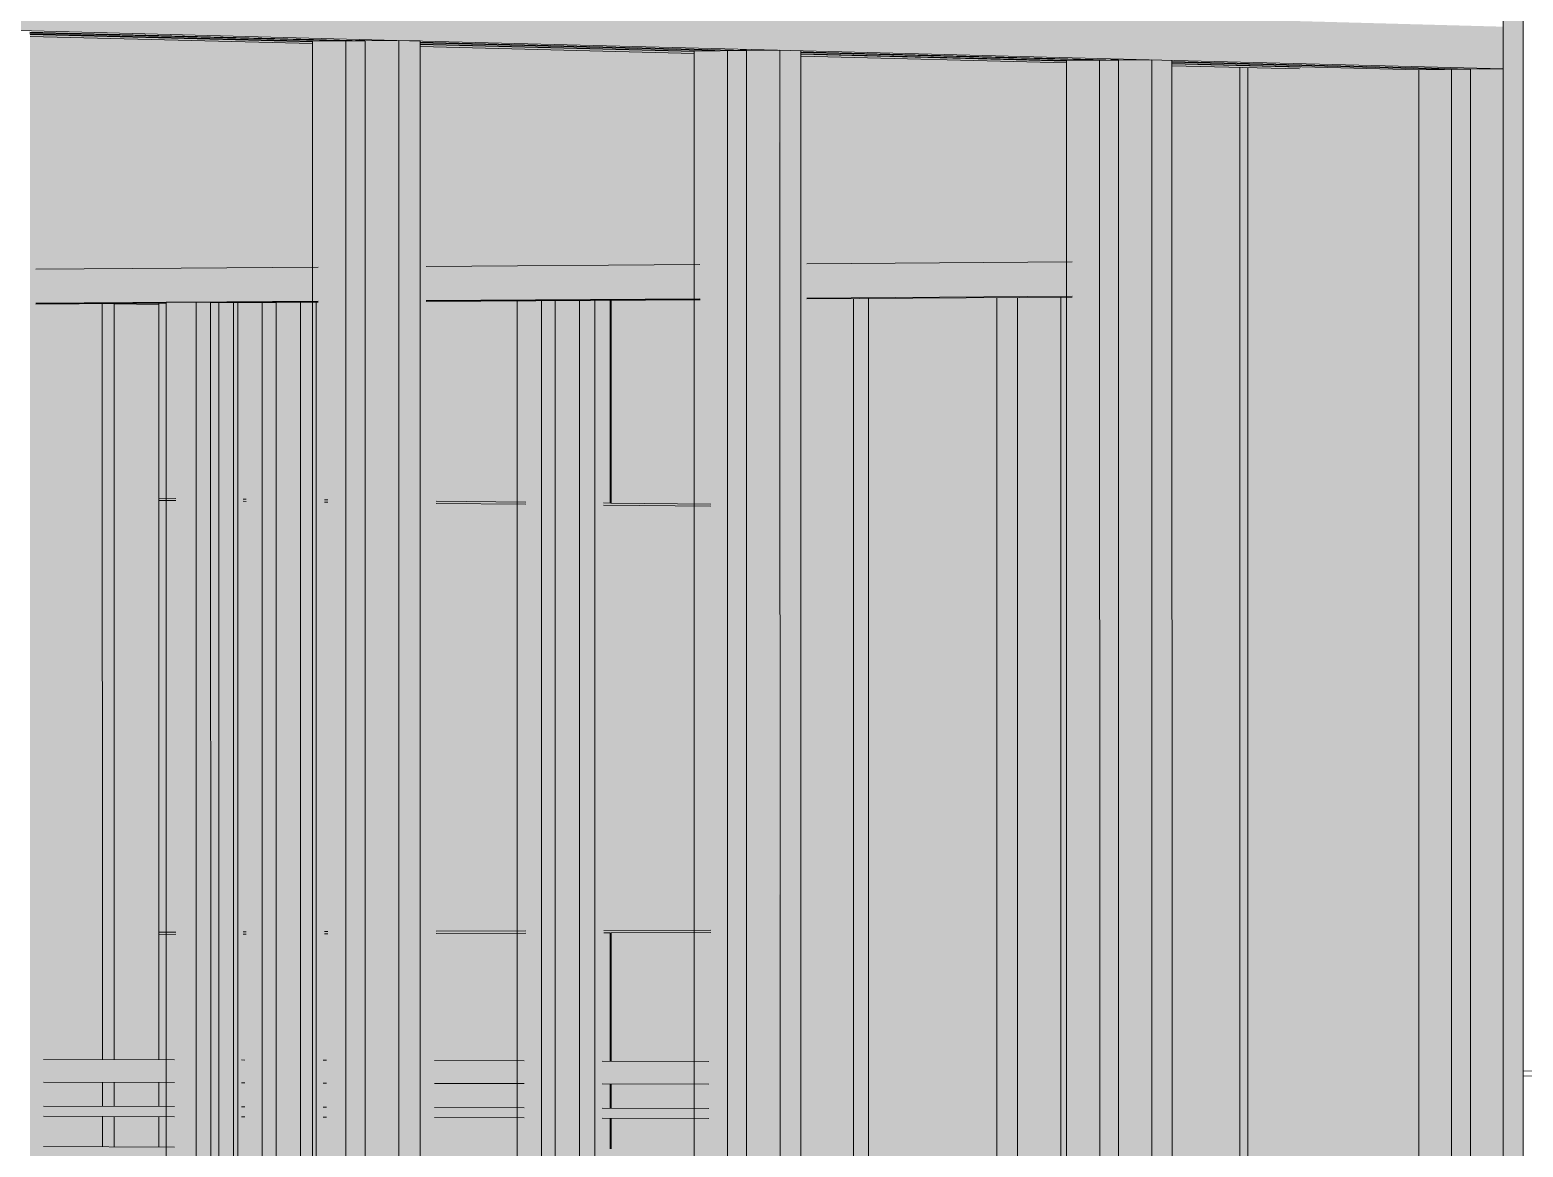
# Model space of a CAD drawing. Header units: inches. Extents: x 31155.6 to 31160.43, y 58.98 to 66.18.
# Drawn here: x 31156.27298 to 31156.30781, y 59.1592 to 59.18525 of the extents above; entities that cross this region are included whole.
import ezdxf

# ---------------------------------------------------------------- set-up
doc = ezdxf.new("R2010")
doc.units = ezdxf.units.IN
doc.header["$MEASUREMENT"] = 0
for name, color, linetype, lineweight in [('A-FLOR-HRAL', 11, 'Continuous', 9), ('A-GLAZ-CURT', 52, 'Continuous', 9), ('A-GLAZ-CWMG', 51, 'Continuous', 9), ('A-WALL-PATT', 111, 'Continuous', 13), ('I-WALL', 2, 'Continuous', 13), ('L-SITE-WALL', 31, 'Continuous', 13), ('S-BEAM', 12, 'Continuous', 9), ('S-COLS', 52, 'Continuous', 9)]:
    doc.layers.add(name, color=color, linetype=linetype, lineweight=lineweight)

# ---------------------------------------------------------------- blocks, each defined once
blk = doc.blocks.new('FP_1-Looking North East')
at = {"layer": 'A-WALL-PATT', "lineweight": 9}
for p, q in [((31156.318167, 59.161058), (31156.307813, 59.160972)), ((31156.307813, 59.16085), (31156.318167, 59.160937))]:
    blk.add_line(p, q, dxfattribs=at)
blk = doc.blocks.new('FP_8-Looking North East')
at = {"layer": 'A-WALL-PATT', "lineweight": 9}
for p, q in [((31156.286515, 59.178966), (31156.286515, 59.174216)), ((31156.28654, 59.174216), (31156.28654, 59.178966)), ((31156.276383, 59.174325), (31156.275991, 59.174329)), ((31156.276383, 59.174273), (31156.275991, 59.174277)), ((31156.278025, 59.174307), (31156.277954, 59.174308)), ((31156.278025, 59.174255), (31156.277954, 59.174256)), ((31156.279935, 59.174287), (31156.279857, 59.174288)), ((31156.279935, 59.174235), (31156.279857, 59.174236)), ((31156.284549, 59.174237), (31156.282459, 59.17426)), ((31156.284549, 59.174186), (31156.282459, 59.174208)), ((31156.286515, 59.174216), (31156.286366, 59.174218)), ((31156.288863, 59.174191), (31156.28654, 59.174216)), ((31156.288863, 59.17414), (31156.286366, 59.174166)), ((31156.276383, 59.164212), (31156.275991, 59.164211)), ((31156.276383, 59.16416), (31156.275991, 59.164158)), ((31156.278025, 59.164218), (31156.277954, 59.164217)), ((31156.278025, 59.164165), (31156.277954, 59.164165)), ((31156.279936, 59.164224), (31156.279857, 59.164224)), ((31156.279936, 59.164172), (31156.279857, 59.164172)), ((31156.284549, 59.164239), (31156.282459, 59.164232)), ((31156.284549, 59.164188), (31156.282459, 59.164181)), ((31156.288864, 59.164254), (31156.286367, 59.164246)), ((31156.286516, 59.164194), (31156.286367, 59.164194)), ((31156.286516, 59.164194), (31156.286516, 59.161201)), ((31156.288864, 59.164202), (31156.286541, 59.164195)), ((31156.286541, 59.161194), (31156.286541, 59.164195)), ((31156.286516, 59.16067), (31156.286516, 59.160105)), ((31156.286541, 59.160105), (31156.286541, 59.160671)), ((31156.286516, 59.159868), (31156.286516, 59.159157)), ((31156.286541, 59.159157), (31156.286541, 59.159868)), ((31156.286516, 59.15892), (31156.286516, 59.158699)), ((31156.286541, 59.158699), (31156.286541, 59.15892)), ((31156.286516, 59.15793), (31156.286516, 59.157104)), ((31156.286541, 59.157104), (31156.286541, 59.15793)), ((31156.286516, 59.156758), (31156.286516, 59.155719)), ((31156.286541, 59.15572), (31156.286541, 59.156758)), ((31156.286516, 59.155373), (31156.286516, 59.154431)), ((31156.286541, 59.154431), (31156.286541, 59.155374))]:
    blk.add_line(p, q, dxfattribs=at)

msp = doc.modelspace()

# ---------------------------------------------------------------- hatches: boundary and pattern name
at = {"layer": 'A-FLOR-HRAL'}
for points in [[(31156.276353, 59.160966), (31156.276352, 59.161232), (31156.273303, 59.161205), (31156.273303, 59.160976), (31156.276352, 59.160966)], [(31156.276353, 59.160705), (31156.276352, 59.160966), (31156.273303, 59.160976), (31156.273304, 59.160717), (31156.276352, 59.160705)], [(31156.288823, 59.160928), (31156.288822, 59.161197), (31156.286328, 59.161176), (31156.286329, 59.160936), (31156.288822, 59.160928)], [(31156.288822, 59.160663), (31156.288823, 59.160695), (31156.288822, 59.160928), (31156.286328, 59.160936), (31156.286329, 59.160672), (31156.287571, 59.160667)], [(31156.276353, 59.159907), (31156.276352, 59.160143), (31156.273303, 59.160154), (31156.273303, 59.159918), (31156.276352, 59.159907)], [(31156.288823, 59.159862), (31156.288822, 59.160099), (31156.286328, 59.160108), (31156.286329, 59.159871), (31156.288822, 59.159862)], [(31156.276353, 59.158965), (31156.276352, 59.1592), (31156.273303, 59.159213), (31156.273303, 59.158977), (31156.276352, 59.158965)]]:
    msp.add_hatch(color=256, dxfattribs=at).paths.add_polyline_path(points, flags=0)
h = msp.add_hatch(color=256, dxfattribs=at)
h.paths.add_polyline_path([(31156.284512, 59.160941), (31156.284512, 59.161207), (31156.282424, 59.161189), (31156.282425, 59.160948), (31156.284512, 59.160941)], flags=0)
h.paths.add_polyline_path([(31156.279902, 59.160955), (31156.279902, 59.161223), (31156.279824, 59.161206), (31156.279825, 59.160956), (31156.279902, 59.160955)], flags=0)
h.paths.add_polyline_path([(31156.277993, 59.160961), (31156.277993, 59.161228), (31156.277922, 59.161198), (31156.277923, 59.160962), (31156.277993, 59.160961)], flags=0)
h = msp.add_hatch(color=256, dxfattribs=at)
h.paths.add_polyline_path([(31156.284512, 59.16068), (31156.284512, 59.160941), (31156.282424, 59.160948), (31156.282425, 59.160684), (31156.284512, 59.16068)], flags=0)
h.paths.add_polyline_path([(31156.279902, 59.160692), (31156.279902, 59.160955), (31156.279824, 59.160956), (31156.279825, 59.160692), (31156.279902, 59.160692)], flags=0)
h.paths.add_polyline_path([(31156.277993, 59.160698), (31156.277993, 59.160961), (31156.277922, 59.160949), (31156.277923, 59.160698), (31156.277993, 59.160698)], flags=0)
h = msp.add_hatch(color=256, dxfattribs=at)
h.paths.add_polyline_path([(31156.284512, 59.159878), (31156.284512, 59.160114), (31156.282424, 59.160122), (31156.282425, 59.159885), (31156.284512, 59.159878)], flags=0)
h.paths.add_polyline_path([(31156.279902, 59.159894), (31156.279902, 59.16013), (31156.279824, 59.160131), (31156.279825, 59.159895), (31156.279902, 59.159894)], flags=0)
h.paths.add_polyline_path([(31156.277993, 59.159901), (31156.277993, 59.160137), (31156.277922, 59.160137), (31156.277923, 59.159902), (31156.277993, 59.159901)], flags=0)
at = {"layer": 'A-GLAZ-CURT', "transparency": 33554593}
for points in [[(31156.272983, 59.136698), (31156.280805, 59.137023), (31156.280803, 59.184996), (31156.272982, 59.185198), (31156.272983, 59.137022)], [(31156.282088, 59.137076), (31156.289701, 59.137392), (31156.2897, 59.184767), (31156.282087, 59.184963), (31156.282088, 59.137392)], [(31156.290966, 59.137445), (31156.298378, 59.137752), (31156.298377, 59.184543), (31156.290965, 59.184734), (31156.290966, 59.137752)], [(31156.299625, 59.137804), (31156.306584, 59.138101), (31156.306582, 59.184332), (31156.299624, 59.184511), (31156.299625, 59.138102)]]:
    msp.add_hatch(color=256, dxfattribs=at).paths.add_polyline_path(points, flags=0)
at = {"layer": 'A-GLAZ-CURT', "transparency": 33554458}
msp.add_hatch(color=256, dxfattribs=at).paths.add_polyline_path([(31156.276166, 59.143675), (31156.276165, 59.178888), (31156.27312, 59.178868), (31156.273121, 59.143713), (31156.276165, 59.143675)], flags=0)
h = msp.add_hatch(color=256, dxfattribs=at)
h.paths.add_polyline_path([(31156.273145, 59.14493), (31156.276193, 59.145021), (31156.276192, 59.178878), (31156.273144, 59.178858), (31156.273145, 59.145097)], flags=0)
h.paths.add_polyline_path([(31156.277761, 59.145069), (31156.278729, 59.145098), (31156.278728, 59.178895), (31156.27776, 59.178887), (31156.277761, 59.145097)], flags=0)
h = msp.add_hatch(color=256, dxfattribs=at)
h.paths.add_polyline_path([(31156.288615, 59.14352), (31156.288613, 59.178971), (31156.282226, 59.178899), (31156.282227, 59.143599), (31156.288613, 59.14352)], flags=0)
h.paths.add_polyline_path([(31156.279709, 59.143631), (31156.279708, 59.178912), (31156.277199, 59.178895), (31156.2772, 59.143662), (31156.279708, 59.143631)], flags=0)
h = msp.add_hatch(color=256, dxfattribs=at)
h.paths.add_polyline_path([(31156.279662, 59.145126), (31156.27974, 59.145128), (31156.279739, 59.178902), (31156.279661, 59.178887), (31156.279662, 59.145218)], flags=0)
h.paths.add_polyline_path([(31156.282261, 59.145204), (31156.285239, 59.145294), (31156.285238, 59.178939), (31156.28226, 59.178902), (31156.282261, 59.145218)], flags=0)
at = {"layer": 'A-GLAZ-CWMG'}
for points in [[(31156.307812, 59.184819), (31156.307811, 59.207317), (31156.307349, 59.207344), (31156.30735, 59.184831)], [(31156.281837, 59.184997), (31156.281837, 59.186018), (31156.272726, 59.186266), (31156.272726, 59.185233), (31156.28171, 59.185001)], [(31156.290721, 59.184768), (31156.290721, 59.185776), (31156.281837, 59.186018), (31156.281837, 59.184997), (31156.290459, 59.184775)], [(31156.299386, 59.184544), (31156.299386, 59.18554), (31156.290721, 59.185776), (31156.290721, 59.184768), (31156.299209, 59.184549)], [(31156.30735, 59.184339), (31156.30735, 59.185323), (31156.299386, 59.18554), (31156.299386, 59.184544), (31156.303585, 59.184436)], [(31156.279571, 59.184984), (31156.2805, 59.185004), (31156.272982, 59.185198), (31156.272984, 59.185153), (31156.277339, 59.185041)], [(31156.280805, 59.137023), (31156.280803, 59.184996), (31156.279571, 59.184984), (31156.279572, 59.137043)], [(31156.280803, 59.184996), (31156.280802, 59.185024), (31156.2805, 59.185004)], [(31156.28159, 59.13701), (31156.281588, 59.185004), (31156.280803, 59.184996), (31156.280805, 59.137023), (31156.280945, 59.137021)], [(31156.28159, 59.13701), (31156.282087, 59.137031), (31156.282086, 59.184991), (31156.281588, 59.185004), (31156.28159, 59.145459)], [(31156.288477, 59.184755), (31156.289404, 59.184774), (31156.282087, 59.184963), (31156.28209, 59.184919), (31156.286087, 59.184816)], [(31156.289701, 59.137392), (31156.2897, 59.184767), (31156.288477, 59.184755), (31156.288478, 59.137411)], [(31156.2897, 59.184767), (31156.289699, 59.184794), (31156.289404, 59.184774)], [(31156.29048, 59.13738), (31156.290459, 59.184774), (31156.2897, 59.184767), (31156.289701, 59.137392), (31156.290459, 59.13738)], [(31156.29048, 59.13738), (31156.290965, 59.1374), (31156.290964, 59.184762), (31156.290479, 59.184774), (31156.29048, 59.145458)], [(31156.297163, 59.184531), (31156.298088, 59.184551), (31156.290965, 59.184734), (31156.290968, 59.184691), (31156.294837, 59.184591)], [(31156.307351, 59.138081), (31156.307813, 59.138101), (31156.307812, 59.184819), (31156.30735, 59.184831), (31156.307351, 59.145456)], [(31156.298378, 59.137752), (31156.298377, 59.184543), (31156.297163, 59.184531), (31156.297165, 59.137771)], [(31156.298377, 59.184543), (31156.298376, 59.184571), (31156.298088, 59.184551)], [(31156.299151, 59.13774), (31156.29915, 59.184551), (31156.298377, 59.184543), (31156.298378, 59.137752), (31156.298516, 59.13775)], [(31156.299151, 59.13774), (31156.299624, 59.13776), (31156.299623, 59.184538), (31156.29915, 59.184551), (31156.299151, 59.145457)], [(31156.305378, 59.18432), (31156.306582, 59.184332), (31156.299624, 59.184511), (31156.299627, 59.184468), (31156.303588, 59.184366)], [(31156.306582, 59.184332), (31156.306581, 59.184359), (31156.303586, 59.184409)], [(31156.306584, 59.138093), (31156.306582, 59.184332), (31156.305378, 59.18432), (31156.305379, 59.138111), (31156.30609, 59.138101)], [(31156.307351, 59.138081), (31156.30735, 59.184339), (31156.306582, 59.18432), (31156.306584, 59.138093), (31156.306639, 59.138092)], [(31156.291102, 59.178996), (31156.297297, 59.179037), (31156.297297, 59.179838), (31156.291102, 59.179794), (31156.291102, 59.179036)], [(31156.27312, 59.178876), (31156.276511, 59.178899), (31156.276511, 59.179691), (31156.27312, 59.179667), (31156.27312, 59.179037)], [(31156.27686, 59.143651), (31156.276859, 59.178901), (31156.276164, 59.178896), (31156.276165, 59.14366)], [(31156.27686, 59.143655), (31156.2772, 59.143662), (31156.277199, 59.178895), (31156.276859, 59.178899), (31156.27686, 59.145224)], [(31156.2772, 59.143662), (31156.277733, 59.143679), (31156.277732, 59.178886), (31156.277199, 59.178895), (31156.277199, 59.145224)], [(31156.278729, 59.145098), (31156.278728, 59.178895), (31156.277832, 59.178887), (31156.277833, 59.145108)], [(31156.279299, 59.145097), (31156.279298, 59.178899), (31156.278728, 59.178887), (31156.278729, 59.145098), (31156.27883, 59.145096)], [(31156.279299, 59.145091), (31156.279662, 59.145102), (31156.279661, 59.178902), (31156.279298, 59.178887), (31156.279299, 59.145218)], [(31156.285239, 59.145294), (31156.285238, 59.178939), (31156.284348, 59.178902), (31156.284349, 59.145304)], [(31156.285806, 59.145293), (31156.285805, 59.178943), (31156.285238, 59.178939), (31156.285239, 59.145294), (31156.28534, 59.145292)], [(31156.285806, 59.145287), (31156.286162, 59.145298), (31156.286161, 59.178945), (31156.285805, 59.178943), (31156.285806, 59.145429)], [(31156.292196, 59.145485), (31156.292195, 59.178986), (31156.291148, 59.178972), (31156.29115, 59.145492), (31156.291732, 59.145485)], [(31156.292196, 59.14548), (31156.292546, 59.14549), (31156.292545, 59.178988), (31156.292195, 59.178972), (31156.292196, 59.15023)], [(31156.29703, 59.145685), (31156.297353, 59.14569), (31156.297352, 59.179021), (31156.297029, 59.178988), (31156.29703, 59.14569)]]:
    msp.add_hatch(color=256, dxfattribs=at).paths.add_polyline_path(points, flags=0)
h = msp.add_hatch(color=256, dxfattribs=at)
h.paths.add_polyline_path([(31156.276511, 59.178899), (31156.279708, 59.17892), (31156.279708, 59.179713), (31156.276511, 59.179691), (31156.276511, 59.179037)], flags=0)
h.paths.add_polyline_path([(31156.282225, 59.178937), (31156.288613, 59.178979), (31156.288613, 59.179777), (31156.282225, 59.179731), (31156.282225, 59.179036)], flags=0)
at = {"layer": 'I-WALL'}
h = msp.add_hatch(color=256, dxfattribs=at)
h.paths.add_polyline_path([(31156.334103, 59.142124), (31156.3341, 59.1598), (31156.332516, 59.159783), (31156.332517, 59.142145), (31156.3341, 59.142125)], flags=0)
h.paths.add_polyline_path([(31156.332516, 59.161251), (31156.334102, 59.161264), (31156.3341, 59.183543), (31156.332515, 59.183584), (31156.332516, 59.161954)], flags=0)
h.paths.add_polyline_path([(31156.27312, 59.179665), (31156.279708, 59.179712), (31156.279708, 59.184948), (31156.273119, 59.185118), (31156.273119, 59.183837)], flags=0)
h.paths.add_polyline_path([(31156.282225, 59.179729), (31156.288613, 59.179775), (31156.288613, 59.184718), (31156.282225, 59.184883), (31156.282225, 59.183837)], flags=0)
h.paths.add_polyline_path([(31156.291102, 59.179792), (31156.297298, 59.179836), (31156.297297, 59.184494), (31156.291102, 59.184654), (31156.291102, 59.183836)], flags=0)
at = {"layer": 'L-SITE-WALL'}
msp.add_hatch(color=256, dxfattribs=at).paths.add_polyline_path([(31156.302352, 59.137985), (31156.30538, 59.138131), (31156.305378, 59.18432), (31156.302631, 59.184379), (31156.3026, 59.184338), (31156.302398, 59.18432), (31156.302398, 59.183821), (31156.30235, 59.183821), (31156.302352, 59.1381)], flags=0)
at = {"layer": 'S-BEAM'}
h = msp.add_hatch(color=256, dxfattribs=at)
h.paths.add_polyline_path([(31156.334557, 59.183519), (31156.334584, 59.183555), (31156.332409, 59.183611), (31156.332411, 59.183574), (31156.33423, 59.183527)], flags=0)
h.paths.add_polyline_path([(31156.3026, 59.184338), (31156.302631, 59.184379), (31156.29963, 59.184457), (31156.299632, 59.184414), (31156.302559, 59.184339)], flags=0)
h.paths.add_polyline_path([(31156.297167, 59.184477), (31156.297167, 59.18452), (31156.290971, 59.184679), (31156.290972, 59.184636), (31156.295284, 59.184526)], flags=0)
h.paths.add_polyline_path([(31156.288481, 59.1847), (31156.288481, 59.184743), (31156.282092, 59.184907), (31156.282094, 59.184864), (31156.286577, 59.184749)], flags=0)
h.paths.add_polyline_path([(31156.279575, 59.184928), (31156.279575, 59.184972), (31156.272987, 59.185141), (31156.272988, 59.185097), (31156.27765, 59.184978)], flags=0)
h = msp.add_hatch(color=256, dxfattribs=at)
h.paths.add_polyline_path([(31156.302631, 59.184379), (31156.302618, 59.184392), (31156.301673, 59.184404)], flags=0)
h.paths.add_polyline_path([(31156.297167, 59.18452), (31156.297167, 59.184532), (31156.296935, 59.184526)], flags=0)
h.paths.add_polyline_path([(31156.288481, 59.184743), (31156.288481, 59.184755), (31156.288248, 59.184749)], flags=0)
h.paths.add_polyline_path([(31156.279575, 59.184972), (31156.279575, 59.184984), (31156.279342, 59.184978)], flags=0)
h = msp.add_hatch(color=256, dxfattribs=at)
h.paths.add_polyline_path([(31156.274673, 59.159207), (31156.274672, 59.159912), (31156.27333, 59.159917), (31156.273331, 59.159213), (31156.274672, 59.159207)], flags=0)
h.paths.add_polyline_path([(31156.274673, 59.160149), (31156.274672, 59.160712), (31156.27333, 59.160711), (31156.273331, 59.160153), (31156.274672, 59.160149)], flags=0)
h.paths.add_polyline_path([(31156.274219, 59.161232), (31156.274673, 59.161236), (31156.274672, 59.178886), (31156.27333, 59.178863), (31156.273331, 59.161236), (31156.273968, 59.161235)], flags=0)
h = msp.add_hatch(color=256, dxfattribs=at)
h.paths.add_polyline_path([(31156.274951, 59.159206), (31156.274951, 59.159911), (31156.274673, 59.159912), (31156.274673, 59.159207), (31156.274744, 59.159207)], flags=0)
h.paths.add_polyline_path([(31156.274951, 59.160148), (31156.274951, 59.160708), (31156.274673, 59.160706), (31156.274673, 59.160149), (31156.274754, 59.160148)], flags=0)
h.paths.add_polyline_path([(31156.274673, 59.161234), (31156.274951, 59.161236), (31156.274954, 59.178888), (31156.274672, 59.178886), (31156.274673, 59.161236)], flags=0)
h = msp.add_hatch(color=256, dxfattribs=at)
h.paths.add_polyline_path([(31156.27599, 59.159202), (31156.275989, 59.159907), (31156.274951, 59.159911), (31156.274951, 59.159206)], flags=0)
h.paths.add_polyline_path([(31156.275989, 59.160144), (31156.275989, 59.160705), (31156.274951, 59.160706), (31156.274951, 59.160148)], flags=0)
h.paths.add_polyline_path([(31156.275989, 59.161231), (31156.275989, 59.178845), (31156.27495, 59.178837), (31156.274963, 59.161235), (31156.275598, 59.161233)], flags=0)
for points in [[(31156.275989, 59.178845), (31156.27599, 59.178895), (31156.274951, 59.178862), (31156.275405, 59.178855)], [(31156.275257, 59.17888), (31156.275258, 59.17889), (31156.275128, 59.178882)], [(31156.292551, 59.14555), (31156.295541, 59.14564), (31156.295537, 59.179009), (31156.29255, 59.178972), (31156.292551, 59.145674)], [(31156.295541, 59.14564), (31156.296021, 59.145674), (31156.29602, 59.179012), (31156.29554, 59.178988), (31156.295541, 59.145674)], [(31156.296021, 59.145655), (31156.29703, 59.14569), (31156.297029, 59.179019), (31156.29602, 59.178988), (31156.296021, 59.145674)], [(31156.276383, 59.174189), (31156.276383, 59.17479), (31156.275991, 59.174794), (31156.275992, 59.174193), (31156.276383, 59.174189)], [(31156.288863, 59.174057), (31156.288863, 59.174647), (31156.286366, 59.174676), (31156.286367, 59.174083), (31156.288863, 59.174057)], [(31156.275991, 59.163687), (31156.276383, 59.163689), (31156.276383, 59.164185), (31156.275991, 59.164184)], [(31156.286367, 59.16373), (31156.288864, 59.16374), (31156.288863, 59.164227), (31156.286367, 59.164219)]]:
    msp.add_hatch(color=256, dxfattribs=at).paths.add_polyline_path(points, flags=0)
h = msp.add_hatch(color=256, dxfattribs=at)
h.paths.add_polyline_path([(31156.275258, 59.159205), (31156.275258, 59.15991), (31156.275128, 59.15991), (31156.275128, 59.159205)], flags=0)
h.paths.add_polyline_path([(31156.275258, 59.160147), (31156.275258, 59.160706), (31156.275128, 59.160706), (31156.275128, 59.160147)], flags=0)
h.paths.add_polyline_path([(31156.275258, 59.161235), (31156.275257, 59.178857), (31156.275127, 59.178837), (31156.275134, 59.161236)], flags=0)
h = msp.add_hatch(color=256, dxfattribs=at)
h.paths.add_polyline_path([(31156.284549, 59.174103), (31156.284549, 59.174697), (31156.282459, 59.17472), (31156.28246, 59.174125), (31156.284549, 59.174103)], flags=0)
h.paths.add_polyline_path([(31156.279935, 59.174151), (31156.279935, 59.174749), (31156.279857, 59.17475), (31156.279858, 59.174152), (31156.279935, 59.174151)], flags=0)
h.paths.add_polyline_path([(31156.278025, 59.174171), (31156.278025, 59.174771), (31156.277954, 59.174772), (31156.277955, 59.174172), (31156.278025, 59.174171)], flags=0)
h = msp.add_hatch(color=256, dxfattribs=at)
h.paths.add_polyline_path([(31156.277954, 59.163695), (31156.278025, 59.163696), (31156.278025, 59.16419), (31156.277954, 59.16419)], flags=0)
h.paths.add_polyline_path([(31156.279857, 59.163703), (31156.279936, 59.163703), (31156.279935, 59.164197), (31156.279857, 59.164197)], flags=0)
h.paths.add_polyline_path([(31156.282459, 59.163714), (31156.284549, 59.163722), (31156.284549, 59.164213), (31156.282459, 59.164206)], flags=0)
at = {"layer": 'S-COLS'}
for points in [[(31156.299636, 59.137871), (31156.301206, 59.137937), (31156.301203, 59.184374), (31156.299634, 59.184415), (31156.299636, 59.1381)], [(31156.301204, 59.137937), (31156.301394, 59.137945), (31156.301392, 59.184369), (31156.301203, 59.184374), (31156.301204, 59.1381)], [(31156.301394, 59.137945), (31156.302352, 59.137985), (31156.30235, 59.184345), (31156.301392, 59.184339), (31156.301394, 59.1381)]]:
    msp.add_hatch(color=256, dxfattribs=at).paths.add_polyline_path(points, flags=0)

# ---------------------------------------------------------------- linework, layer by layer
at = {"layer": 'A-FLOR-HRAL'}
for p, q in [((31156.273303, 59.161242), (31156.276353, 59.161233)), ((31156.277922, 59.161229), (31156.277993, 59.161228)), ((31156.279824, 59.161223), (31156.279902, 59.161223)), ((31156.282424, 59.161216), (31156.284512, 59.161209)), ((31156.286328, 59.161204), (31156.288823, 59.161197)), ((31156.276353, 59.160703), (31156.273303, 59.160713)), ((31156.277993, 59.160698), (31156.277922, 59.160698)), ((31156.279902, 59.160692), (31156.279824, 59.160692)), ((31156.284512, 59.160677), (31156.282424, 59.160684)), ((31156.288823, 59.160663), (31156.286328, 59.160671)), ((31156.273303, 59.160154), (31156.276353, 59.160143)), ((31156.276353, 59.159907), (31156.273303, 59.159918)), ((31156.277922, 59.160137), (31156.277993, 59.160137)), ((31156.279824, 59.160131), (31156.279902, 59.16013)), ((31156.282424, 59.160122), (31156.284512, 59.160114)), ((31156.286328, 59.160108), (31156.288823, 59.160099)), ((31156.277993, 59.159901), (31156.277922, 59.159902)), ((31156.279902, 59.159894), (31156.279824, 59.159895)), ((31156.284512, 59.159878), (31156.282424, 59.159885)), ((31156.288823, 59.159862), (31156.286328, 59.159871)), ((31156.273303, 59.159213), (31156.276353, 59.1592))]:
    msp.add_line(p, q, dxfattribs=at)
at = {"layer": 'A-GLAZ-CURT'}
for p, q in [((31156.280803, 59.184996), (31156.272982, 59.185198)), ((31156.272982, 59.185181), (31156.280355, 59.184992)), ((31156.280803, 59.184996), (31156.280355, 59.184992)), ((31156.280355, 59.184992), (31156.280356, 59.13703)), ((31156.280805, 59.137023), (31156.280803, 59.184996)), ((31156.2897, 59.184767), (31156.282087, 59.184963)), ((31156.282087, 59.184947), (31156.289255, 59.184762)), ((31156.2897, 59.184767), (31156.289255, 59.184762)), ((31156.289255, 59.184762), (31156.289256, 59.137399)), ((31156.289701, 59.137392), (31156.2897, 59.184767)), ((31156.298377, 59.184543), (31156.290965, 59.184734)), ((31156.290965, 59.184718), (31156.297935, 59.184539)), ((31156.298377, 59.184543), (31156.297935, 59.184539)), ((31156.297935, 59.184539), (31156.297937, 59.137759)), ((31156.298378, 59.137752), (31156.298377, 59.184543)), ((31156.306582, 59.184332), (31156.299624, 59.184511)), ((31156.299624, 59.184495), (31156.306144, 59.184327)), ((31156.306582, 59.184332), (31156.306144, 59.184327)), ((31156.306144, 59.184327), (31156.306146, 59.1381)), ((31156.306584, 59.138093), (31156.306582, 59.184332)), ((31156.276165, 59.178888), (31156.27312, 59.178868)), ((31156.27312, 59.178863), (31156.276165, 59.178884)), ((31156.279708, 59.178912), (31156.277199, 59.178895)), ((31156.277199, 59.178895), (31156.2772, 59.143662)), ((31156.277199, 59.178895), (31156.277393, 59.178892)), ((31156.277393, 59.178892), (31156.279708, 59.178907)), ((31156.277394, 59.143668), (31156.277393, 59.178892)), ((31156.278402, 59.178893), (31156.278403, 59.145101)), ((31156.278729, 59.145098), (31156.278728, 59.178895)), ((31156.288613, 59.178971), (31156.282226, 59.178929)), ((31156.282226, 59.178924), (31156.288614, 59.178967)), ((31156.284914, 59.178937), (31156.284915, 59.145297)), ((31156.285239, 59.145294), (31156.285238, 59.178939))]:
    msp.add_line(p, q, dxfattribs=at)
at = {"layer": 'A-GLAZ-CWMG'}
for p, q in [((31156.30735, 59.184831), (31156.307349, 59.207344)), ((31156.307812, 59.184819), (31156.307811, 59.207317)), ((31156.281837, 59.184997), (31156.272726, 59.185233)), ((31156.279571, 59.184984), (31156.272983, 59.185153)), ((31156.279571, 59.184984), (31156.280803, 59.184996)), ((31156.280803, 59.184996), (31156.281588, 59.185004)), ((31156.281588, 59.185004), (31156.282086, 59.184991)), ((31156.281588, 59.185004), (31156.28159, 59.13701)), ((31156.290721, 59.184768), (31156.281837, 59.184997)), ((31156.282086, 59.184991), (31156.282087, 59.137031)), ((31156.30735, 59.185323), (31156.30735, 59.184339)), ((31156.279572, 59.137043), (31156.279571, 59.184984)), ((31156.288477, 59.184755), (31156.282088, 59.184919)), ((31156.288477, 59.184755), (31156.2897, 59.184767)), ((31156.288478, 59.137411), (31156.288477, 59.184755)), ((31156.2897, 59.184767), (31156.290479, 59.184774)), ((31156.290479, 59.184774), (31156.290964, 59.184762)), ((31156.290479, 59.184774), (31156.29048, 59.13738)), ((31156.299386, 59.184544), (31156.290721, 59.184768)), ((31156.290964, 59.184762), (31156.290965, 59.1374)), ((31156.297163, 59.184531), (31156.290966, 59.184691)), ((31156.307351, 59.138081), (31156.30735, 59.184831)), ((31156.307813, 59.138101), (31156.307812, 59.184819)), ((31156.297163, 59.184531), (31156.298377, 59.184543)), ((31156.297165, 59.137771), (31156.297163, 59.184531)), ((31156.298377, 59.184543), (31156.29915, 59.184551)), ((31156.29915, 59.184551), (31156.299623, 59.184538)), ((31156.29915, 59.184551), (31156.299151, 59.13774)), ((31156.30735, 59.184339), (31156.299386, 59.184544)), ((31156.299623, 59.184538), (31156.299624, 59.13776)), ((31156.305378, 59.18432), (31156.299625, 59.184468)), ((31156.306582, 59.184332), (31156.305378, 59.18432)), ((31156.305379, 59.138111), (31156.305378, 59.18432)), ((31156.30735, 59.184339), (31156.306582, 59.184332)), ((31156.288613, 59.179777), (31156.282225, 59.179731)), ((31156.297297, 59.179838), (31156.291102, 59.179794)), ((31156.276511, 59.179691), (31156.27312, 59.179667)), ((31156.279708, 59.179713), (31156.276511, 59.179691)), ((31156.276511, 59.178899), (31156.27312, 59.178876)), ((31156.276165, 59.178876), (31156.27312, 59.178855)), ((31156.276164, 59.178896), (31156.276859, 59.178901)), ((31156.276164, 59.178896), (31156.276165, 59.14366)), ((31156.279708, 59.17892), (31156.276511, 59.178899)), ((31156.276859, 59.178901), (31156.277199, 59.178895)), ((31156.276859, 59.178901), (31156.27686, 59.143651)), ((31156.277199, 59.178895), (31156.277732, 59.178886)), ((31156.279709, 59.178899), (31156.277732, 59.178886)), ((31156.277732, 59.178886), (31156.277733, 59.143679)), ((31156.277833, 59.145108), (31156.277832, 59.17889)), ((31156.279298, 59.178899), (31156.279299, 59.145091)), ((31156.279661, 59.178902), (31156.279662, 59.145102)), ((31156.288613, 59.178979), (31156.282225, 59.178937)), ((31156.288614, 59.178958), (31156.282226, 59.178916)), ((31156.284349, 59.145304), (31156.284348, 59.178933)), ((31156.285805, 59.178943), (31156.285806, 59.145287)), ((31156.286161, 59.178945), (31156.286162, 59.145298)), ((31156.297297, 59.179037), (31156.291102, 59.178996)), ((31156.297298, 59.179016), (31156.291103, 59.178975)), ((31156.292195, 59.178986), (31156.292196, 59.14548)), ((31156.292545, 59.178988), (31156.292546, 59.14549)), ((31156.29703, 59.145685), (31156.297029, 59.179019))]:
    msp.add_line(p, q, dxfattribs=at)
at = {"layer": 'S-BEAM'}
for p, q in [((31156.272987, 59.185141), (31156.279575, 59.184972)), ((31156.272987, 59.185097), (31156.279575, 59.184928)), ((31156.282092, 59.184907), (31156.288481, 59.184743)), ((31156.282092, 59.184864), (31156.288481, 59.1847)), ((31156.290971, 59.184679), (31156.297167, 59.18452)), ((31156.290971, 59.184636), (31156.297167, 59.184477)), ((31156.29963, 59.184457), (31156.302631, 59.184379)), ((31156.29963, 59.184414), (31156.3026, 59.184338)), ((31156.274672, 59.178886), (31156.274673, 59.161234)), ((31156.274951, 59.161235), (31156.27495, 59.178862)), ((31156.275989, 59.178845), (31156.27495, 59.178862)), ((31156.275997, 59.178895), (31156.275989, 59.178845)), ((31156.275989, 59.161231), (31156.275989, 59.178845)), ((31156.29554, 59.179009), (31156.295541, 59.14564)), ((31156.296021, 59.145668), (31156.29602, 59.179012)), ((31156.274673, 59.160715), (31156.274673, 59.160147)), ((31156.274951, 59.160146), (31156.274951, 59.160708)), ((31156.275989, 59.160143), (31156.275989, 59.160708)), ((31156.274673, 59.159912), (31156.274673, 59.159205)), ((31156.274951, 59.159204), (31156.274951, 59.159911)), ((31156.27599, 59.1592), (31156.275989, 59.159907))]:
    msp.add_line(p, q, dxfattribs=at)
at = {"layer": 'S-COLS'}
for p, q in [((31156.301204, 59.137937), (31156.301203, 59.184374)), ((31156.301394, 59.137945), (31156.301392, 59.184369))]:
    msp.add_line(p, q, dxfattribs=at)

# ---------------------------------------------------------------- block references
at = {"layer": 'L-SITE-WALL', "lineweight": 9}
for name in ['FP_1-Looking North East', 'FP_8-Looking North East']:
    msp.add_blockref(name, (0, 0), dxfattribs=at)

doc.saveas('drawing.dxf')
